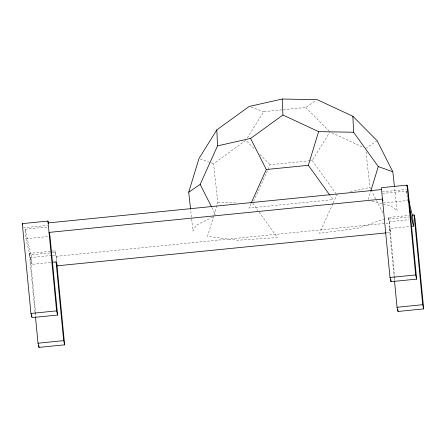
<?xml version="1.0" encoding="UTF-8"?>
<svg xmlns="http://www.w3.org/2000/svg" width="446" height="446" viewBox="0 0 446 446"><rect width="100%" height="100%" fill="white"/><g stroke="black" fill="none" stroke-linecap="round" stroke-linejoin="round"><path stroke-width="0.33" stroke-dasharray="2.23 1.67" d="M213.762 215.836L207.513 236.308L237.796 240.232L277.451 237.556L258.429 211.12M213.963 215.173L217.793 202.623L213.545 163.727L245.885 140.306L254.61 149.103M368.195 199.579L370.615 191.657M250.925 203.616L248.935 208.037L333.028 199.618L330.191 195.683M253.618 201.352L270.125 164.736L308.721 160.872M332.872 203.671L319.498 233.347L358.105 228.19L385.617 218.484M333.156 203.041L336.853 194.835L338.207 194.528M247.335 137.97L263.692 111.673L305.733 107.469L316.041 100.434M309.413 160.8L312.172 160.527L329.973 131.893M365.664 148.501L376.541 141.081M212.798 217.001L196.201 225.308L192.973 231.095L190.659 209.938M350.35 191.802L369.918 187.404L370.86 189.266M23.292 227.817L47.549 225.386M382.35 191.886L406.613 189.455M50.571 262.465L32.023 264.322L25.957 238.727L25.043 229.238L49.088 226.83M382.506 193.464L406.551 191.061L407.025 193.079M25.957 238.727L50.002 236.324M383.421 202.958L407.46 200.549L406.551 191.061M35.005 312.128L29.352 253.406L51.535 251.187M52.227 251.12L55.003 250.842L55.99 255.023L56.592 261.239M386.922 232.818L390.389 232.472L389.475 222.978L388.394 217.475L409.333 215.379M25.043 229.238L31.108 254.828L51.719 252.77M52.405 252.698L55.153 252.425L56.079 256.344L56.603 261.763M388.544 219.058L409.172 216.99M29.352 253.406L30.345 257.587L51.831 255.435M52.528 255.368L55.99 255.023M388.394 217.475L389.386 221.656L408.971 219.7M56.079 256.344L385.316 223.396M386.007 223.323L389.475 222.978M394.18 277.579L389.458 228.547L410.086 226.484M217.793 202.623L236.308 202.952M372.031 201.23L390.863 205.829L397.068 210.674L394.532 187.471M251.048 107.14L263.692 111.673M200.271 158.966L210.384 162.595M211.014 162.818L213.545 163.727M331.852 132.769L363.785 147.632M305.733 107.469L329.009 130.918M259.946 154.472L270.125 164.736M312.172 160.527L336.044 193.709M252.765 203.248L258.022 210.557M371.172 189.89L383.108 213.511M211.789 207.384L215.557 214.844M389.458 228.547L390.389 232.472M366.038 151.913L369.918 187.404M389.386 221.656L395.039 280.378M394.247 278.271L394.448 280.344M55.003 250.842L55.153 252.425M31.108 254.828L32.023 264.322M30.345 257.587L35.998 316.303M35.072 312.819L35.474 316.961"/><path stroke-width="0.67" d="M190.587 209.258L188.719 192.198L199.005 158.514L216.812 129.881L249.152 106.46L282.218 99.029L317.184 99.653L352.875 116.261L377.115 140.691L392.815 171.771L394.459 186.785M329.789 195.119L308.342 165.31L318.622 131.626L353.594 132.25L378.28 166.559L392.815 171.771M370.816 190.994L378.28 166.559M188.719 192.198L200.17 184.382L217.531 145.864L216.812 129.881M251.21 202.986L266.295 169.519L250.591 138.438L217.531 145.864M250.591 138.438L282.937 115.018L282.218 99.029M266.295 169.519L308.342 165.31M382.952 201.001L382.49 199.039L49.077 232.405L50.002 236.324L57.584 315.054L31.939 317.619L30.947 313.443L22.3 223.636L47.945 221.071L48.514 223.457M407.008 185.14L381.363 187.705L390.01 277.507L390.997 281.688L416.648 279.124L408.001 189.316L407.008 185.14L415.655 274.942L416.648 279.124M48.162 222.911L381.575 189.55M412.037 215.106L414.061 214.905L415.053 219.086L423.7 308.894L398.033 311.464L397.04 307.277L394.515 281.036M52.634 262.259L56.068 261.913L56.993 265.833L386.23 232.884M411.463 226.345L413.526 226.139L412.611 216.65L408.781 200.488M30.947 313.443L56.592 310.873L57.584 315.054M390.01 277.507L415.655 274.942M37.999 343.214L63.65 340.644L64.637 344.825L38.992 347.389L37.999 343.214L35.474 316.961M397.04 307.277L422.708 304.707L423.7 308.894M282.937 115.018L318.622 131.626M200.17 184.382L211.476 206.76M409.696 209.977L413.526 226.139M22.3 223.636L22.584 224.829M414.061 214.905L422.708 304.707M397.832 309.39L398.033 311.464M390.802 279.614L390.997 281.688M56.988 265.381L64.637 344.825M56.737 263.123L56.993 265.833M56.068 261.913L63.65 340.644M47.945 221.071L56.592 310.873M38.791 345.321L38.992 347.389M31.672 314.854L31.872 316.928M352.875 116.261L353.594 132.25"/></g></svg>
